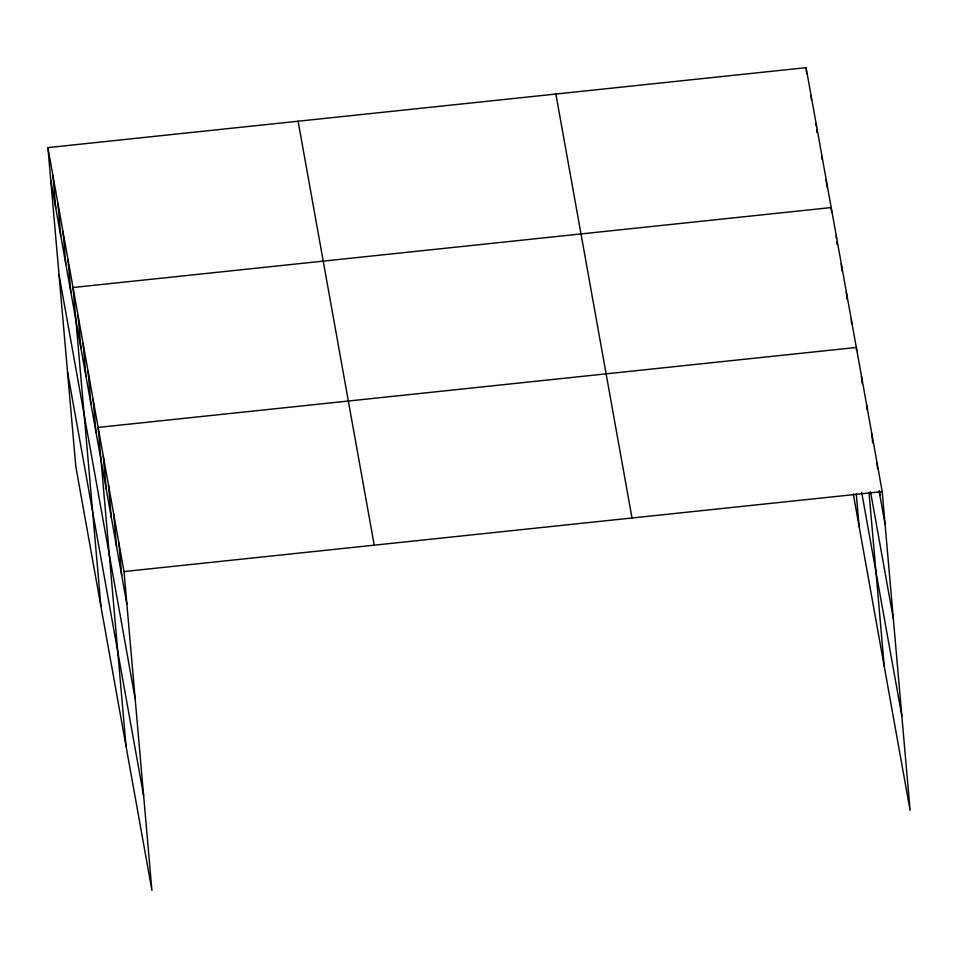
<?xml version="1.0" encoding="UTF-8"?>
<svg xmlns="http://www.w3.org/2000/svg" width="958" height="958" viewBox="0 0 958 958"><rect width="100%" height="100%" fill="white"/><g stroke="black" fill="none" stroke-linecap="round" stroke-linejoin="round"><path stroke-width="1.44" d="M47.9 147.604L124.025 571.555L151.915 890.341L75.79 466.39L47.9 147.604L806.085 67.659L882.21 491.61L910.1 810.396L853.279 493.945M124.025 571.555L882.21 491.61M879.109 491.059L885.06 524.218M870.547 491.813L893.323 618.652M861.673 492.292L901.837 715.949M555.88 94.04L632.005 517.991M298.106 121.223L374.231 545.174M50.75 180.224L126.875 604.163M59.013 274.659L135.138 698.598M67.527 371.955L143.652 795.906M877.037 462.774L877.552 468.701M879.492 490.939L879.887 495.382M871.852 433.95L872.63 442.847M866.679 405.126L867.074 409.569M861.505 376.29L862.152 383.703M856.584 350.424L856.332 347.467L98.147 427.412L126.037 746.198M868.99 492.196L884.222 666.253M851.303 319.481L851.698 323.936M846.273 291.507L846.932 298.92M841.256 263.522L841.902 270.934M836.226 235.548L836.49 238.506M836.753 241.476L837.005 244.434M831.592 212.005L831.209 207.563L73.024 287.508L100.913 606.294M856.26 493.885L859.098 526.349M826.179 179.577L826.826 186.99M821.545 156.046L821.808 159.016M816.132 123.618L816.396 126.588M816.647 129.546L816.911 132.515M811.115 95.644L811.498 100.087M806.085 67.659L806.6 73.586M118.852 542.731L121.702 575.339M113.667 513.895L116.529 546.503M108.493 485.071L111.344 517.679M103.32 456.248L106.17 488.855M93.118 399.438L95.968 432.046M88.088 371.453L90.95 404.06M83.071 343.467L85.921 376.087M78.041 315.493L80.903 348.101M67.994 259.534L70.844 292.142M62.977 231.549L65.827 264.157M57.947 203.575L60.797 236.183M52.93 175.589L55.78 208.197"/></g></svg>
